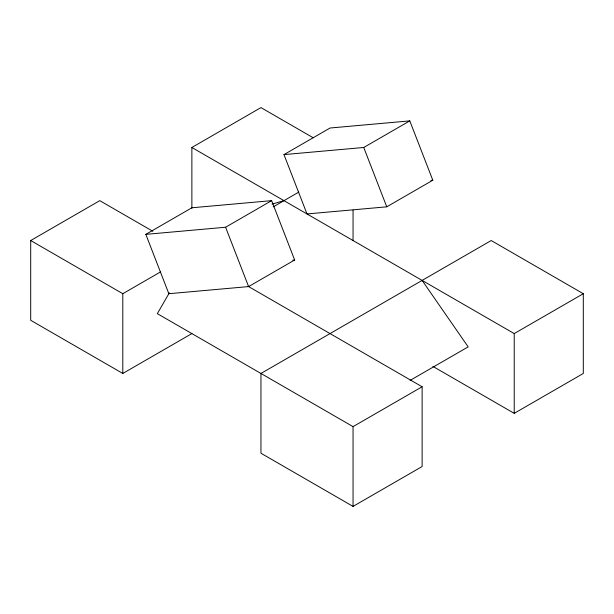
<?xml version="1.0" encoding="UTF-8"?>
<svg xmlns="http://www.w3.org/2000/svg" width="614" height="614" viewBox="0 0 614 614"><rect width="100%" height="100%" fill="white"/><g stroke="black" fill="none" stroke-linecap="round" stroke-linejoin="round"><path stroke-width="0.92" d="M169.326 292.878L157.338 313.647L353.05 426.638L422.125 386.759L422.125 466.517L353.05 506.404L260.95 453.224L260.95 373.466L491.2 240.534L583.3 293.707L583.3 373.466L514.225 413.345L432.908 366.404M191.875 333.586L122.8 373.466L30.7 320.293L30.7 240.534L99.775 200.655L152.878 231.309M191.875 208.246L191.875 147.483L260.95 107.596L313.224 137.782M145.825 234.364L191.875 207.778L271.634 200.648L294.659 259.998L248.609 286.584L168.85 293.707L145.825 234.364L225.584 227.241L271.634 200.648M283.975 154.605L330.025 128.019L409.784 120.889L432.809 180.232L386.759 206.818L307 213.948L283.975 154.605L363.734 147.475L409.784 120.889M30.7 240.534L122.8 293.707L160.63 271.864M273.192 206.88L298.78 192.105M410.091 380.411L468.175 346.879L422.125 280.414M191.875 147.483L514.225 333.586L583.3 293.707M272.002 204.109L283.975 200.655M430.913 180.401L432.809 180.232M292.763 260.167L294.659 259.998M248.125 286.301L422.125 386.759M363.734 147.475L386.759 206.818M225.584 227.241L248.609 286.584M514.225 333.586L514.225 413.345M353.05 210.149L353.05 240.534M353.05 426.638L353.05 506.404M122.8 293.707L122.8 373.466"/></g></svg>
